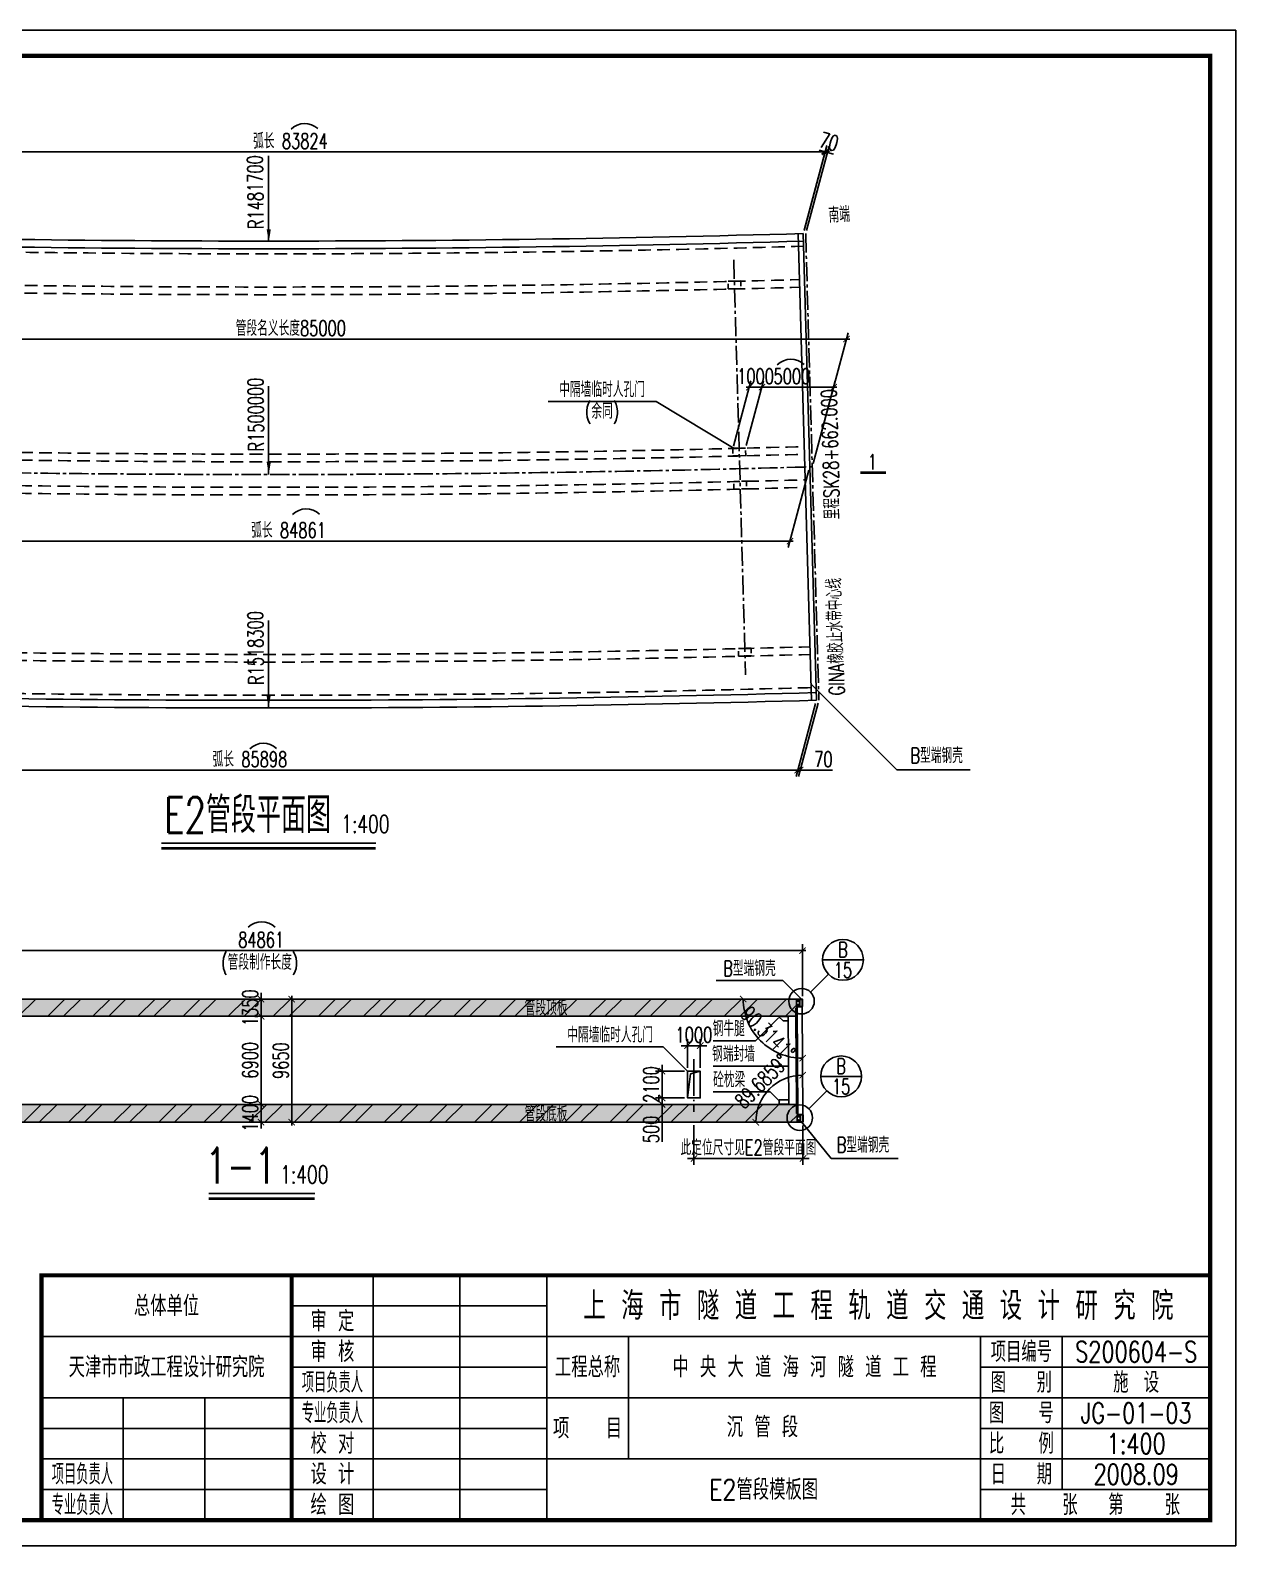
# Model space of a CAD drawing. Extents: x 469178 to 607089, y 116135 to 145965.
# Drawn here: x 535049 to 558669, y 116222 to 145922 of the extents above; entities that cross this region are included whole.
import ezdxf
from ezdxf.enums import TextEntityAlignment as Align

# ---------------------------------------------------------------- set-up
doc = ezdxf.new("R2010")
doc.units = 0
doc.header["$LTSCALE"] = 100
doc.header["$MEASUREMENT"] = 0
for name, pattern in [('ACAD_ISO04W100', [30, 24, -3, 0, -3]), ('CENTER2', [1.125, 0.75, -0.125, 0.125, -0.125]), ('DASHED', [0.75, 0.5, -0.25]), ('DASHED2', [0.375, 0.25, -0.125])]:
    doc.linetypes.add(name, pattern=pattern)
doc.layers.get('0').update_dxf_attribs({"linetype": 'CONTINUOUS'})
doc.layers.get('Defpoints').update_dxf_attribs({"linetype": 'CONTINUOUS'})
for name, color, linetype in [('01 标  注', 1, 'CONTINUOUS'), ('02 结  构', 5, 'CONTINUOUS'), ('03 钢结构', 3, 'CONTINUOUS'), ('04 钢  筋', 6, 'CONTINUOUS'), ('05 假想线', 9, 'CONTINUOUS'), ('4', 4, 'CONTINUOUS'), ('图框', 7, 'CONTINUOUS'), ('填充', 8, 'CONTINUOUS'), ('辅助线', 1, 'CONTINUOUS')]:
    doc.layers.add(name, color=color, linetype=linetype)
doc.styles.get("Standard").update_dxf_attribs({"font": 'txt1.shx', "width": 0.7, "bigfont": 'hztxt.shx'})
doc.dimstyles.new('1：400', dxfattribs={"dimscale": 100, "dimtxt": 3, "dimasz": 1.25, "dimexe": 1.25, "dimexo": 0.625, "dimtad": 1, "dimdec": 0, "dimlfac": 4, "dimdsep": 46, "dimtxsty": 'Standard', "dimblk": 'ARCHTICK', "dimcen": 2.5, "dimdle": 0.625, "dimclrt": 1, "dimadec": 0, "dimazin": 1, "dimtfac": 1, "dimtdec": 0, "dimtix": 1, "dimtmove": 0, "dimatfit": 3, "dimfxl": 0, "dimarcsym": 0})
pattern_1 = [(50, (2530.96, -340997.85), (448.28761, -39.22008), [46.875, -515.625]), (355, (2530.96, -340997.85), (-86.71958, 470.12008), [37.5, -412.5]), (100.4514, (2568.3, -341001.1), (361.56836, 430.89971), [39.83762, -438.21382]), (46.1842, (2530.96, -340872.85), (667.02566, -103.4494), [70.3125, -773.4375]), (96.6356, (2586.55, -340881.5), (584.1642, 608.82367), [59.7564, -657.3206]), (351.1842, (2530.96, -340872.85), (584.1637, 608.8241), [56.25, -618.75]), (21, (2593.46, -340904.1), (373.0669, -251.6368), [46.875, -515.625]), (326, (2593.46, -340904.1), (152.07208, 453.21878), [37.5, -412.5]), (71.4514, (2624.55, -340925.07), (525.13914, 201.58156), [39.83762, -438.21382]), (37.5, (2530.96, -340997.85), (7.59991, 208.05866), [0, -407.5, 0, -418.75, 0, -414.0625]), (7.5, (2530.96, -340997.85), (164.41846, 246.50732), [0, -238.75, 0, -398.125, 0, -157.8125]), (327.5, (2391.59, -340997.85), (333.639023, -14.096795), [0, -156.25, 0, -487.5, 0, -646.875]), (317.5, (2329.1, -340997.85), (364.49136, 62.56561), [0, -203.125, 0, -323.75, 0, -459.375])]

# ---------------------------------------------------------------- blocks, each defined once
blk = doc.blocks.new('B型端钢壳')
at = {"layer": '03 钢结构', "color": 1}
for points in [[(0, -140), (2000, -140), (2000, 0), (0, 0)], [(0, -2860), (2000, -2860), (2000, -3000), (0, -3000)]]:
    blk.add_lwpolyline(points, close=True, dxfattribs=at)
at = {"layer": '03 钢结构', "color": 4}
blk.add_lwpolyline([(-110, -2900), (0, -2900), (0, -70), (-110, -70)], close=True, dxfattribs=at)
at = {"layer": '03 钢结构'}
blk.add_lwpolyline([(945, -2860), (1055, -2860), (1055, -140), (945, -140)], close=True, dxfattribs=at)
at = {"layer": '03 钢结构', "color": 2}
blk.add_lwpolyline([(1055, -2710), (1055, -290), (1205, -140), (2300, -140), (2300, -2860), (1205, -2860)], close=True, dxfattribs=at)
for centre in [(1677.5, -820), (1677.5, -2180)]:
    blk.add_circle(centre, 150, dxfattribs=at)
blk = doc.blocks.new('_ArchTick')
at = {"color": 0, "linetype": 'ByBlock', "const_width": 0.15}
blk.add_lwpolyline([(-0.5, -0.5), (0.5, 0.5)], dxfattribs=at)
blk = doc.blocks.new('*D171')
at = {"layer": '01 标  注', "color": 0, "lineweight": -2}
for p, q in [((528966, 126990), (528966, 128010)), ((550181, 126994), (550181, 128010)), ((528903, 127885), (550244, 127885))]:
    blk.add_line(p, q, dxfattribs=at)
at = {"layer": 'Defpoints', "color": 0}
for p in [(550181, 127885), (528966, 126928), (550181, 126932)]:
    blk.add_point(p, dxfattribs=at)
at = {"layer": '01 标  注', "color": 0, "lineweight": -2, "xscale": 125, "yscale": 125, "zscale": 125, "rotation": 180}
blk.add_blockref('_ArchTick', (528966, 127885), dxfattribs=at)
at = {"layer": '01 标  注', "color": 0, "lineweight": -2, "xscale": 125, "yscale": 125, "zscale": 125}
blk.add_blockref('_ArchTick', (550181, 127885), dxfattribs=at)
at = {"layer": '01 标  注', "color": 1, "insert": (539573, 128097), "char_height": 300, "attachment_point": 5}
blk.add_mtext('84861', dxfattribs=at)
blk = doc.blocks.new('*D170')
at = {"layer": '01 标  注', "color": 0, "lineweight": -2, "ltscale": 4}
blk.add_arc((550176, 126935), 1157, 180, 270.3141, dxfattribs=at)
at = {"layer": 'Defpoints', "color": 0, "ltscale": 4}
for p in [(529066, 126935), (550076, 126935), (550176, 126785), (549174, 126354), (550188, 124672)]:
    blk.add_point(p, dxfattribs=at)
at = {"layer": '01 标  注', "color": 0, "lineweight": -2, "ltscale": 4, "xscale": 125, "yscale": 125, "zscale": 125}
for p, rotation in [((549018, 126935), 90.00000000000045), ((550182, 125777), 0.3141125383172839)]:
    blk.add_blockref('_ArchTick', p, dxfattribs=dict(at, rotation=rotation))
at = {"layer": '01 标  注', "color": 1, "ltscale": 4, "insert": (549509, 126265), "char_height": 300, "attachment_point": 5, "rotation": 315.1571}
blk.add_mtext('90.3141%%D', dxfattribs=at)
blk = doc.blocks.new('*D169')
at = {"layer": '01 标  注', "color": 0, "lineweight": -2, "ltscale": 4}
blk.add_arc((528966, 126935), 1174, 270.3141, 0, dxfattribs=at)
at = {"layer": 'Defpoints', "color": 0, "ltscale": 4}
for p in [(529066, 126935), (550076, 126935), (528966, 126785), (529557, 125920), (528978, 124672)]:
    blk.add_point(p, dxfattribs=at)
at = {"layer": '01 标  注', "color": 0, "lineweight": -2, "ltscale": 4, "xscale": 125, "yscale": 125, "zscale": 125}
for p, rotation in [((530140, 126935), 90.00000000000024), ((528972, 125760), 180.3141125383322)]:
    blk.add_blockref('_ArchTick', p, dxfattribs=dict(at, rotation=rotation))
at = {"layer": '01 标  注', "color": 1, "ltscale": 4, "insert": (529648, 126256), "char_height": 300, "attachment_point": 5, "rotation": 45.1571}
blk.add_mtext('89.6859%%D', dxfattribs=at)
blk = doc.blocks.new('*D78')
at = {"layer": '01 标  注', "color": 0, "lineweight": -2, "ltscale": 4}
for p, q in [((539508, 126935), (539446, 126935)), ((539571, 126935), (539571, 127060)), ((539571, 126935), (539571, 126597)), ((539508, 126597), (539446, 126597)), ((539571, 126597), (539571, 126472))]:
    blk.add_line(p, q, dxfattribs=at)
at = {"layer": 'Defpoints', "color": 0, "ltscale": 4}
for p in [(539571, 126935), (539571, 126597), (539571, 126597)]:
    blk.add_point(p, dxfattribs=at)
at = {"layer": '01 标  注', "color": 0, "lineweight": -2, "ltscale": 4, "xscale": 125, "yscale": 125, "zscale": 125}
for p, rotation in [((539571, 126935), 270), ((539571, 126597), 90)]:
    blk.add_blockref('_ArchTick', p, dxfattribs=dict(at, rotation=rotation))
at = {"layer": '01 标  注', "color": 1, "ltscale": 4, "insert": (539358, 126766), "char_height": 300, "attachment_point": 5, "rotation": 90}
blk.add_mtext('1350', dxfattribs=at)
blk = doc.blocks.new('*D79')
at = {"layer": '01 标  注', "color": 0, "lineweight": -2, "ltscale": 4}
for p, q in [((539508, 126597), (539446, 126597)), ((539571, 126660), (539571, 124810)), ((539521, 124872), (539446, 124872))]:
    blk.add_line(p, q, dxfattribs=at)
at = {"layer": 'Defpoints', "color": 0, "ltscale": 4}
for p in [(539571, 126597), (539571, 124872), (539584, 124872)]:
    blk.add_point(p, dxfattribs=at)
at = {"layer": '01 标  注', "color": 0, "lineweight": -2, "ltscale": 4, "xscale": 125, "yscale": 125, "zscale": 125}
for p, rotation in [((539571, 126597), 90), ((539571, 124872), 270)]:
    blk.add_blockref('_ArchTick', p, dxfattribs=dict(at, rotation=rotation))
at = {"layer": '01 标  注', "color": 1, "ltscale": 4, "insert": (539358, 125735), "char_height": 300, "attachment_point": 5, "rotation": 90}
blk.add_mtext('6900', dxfattribs=at)
blk = doc.blocks.new('*D80')
at = {"layer": '01 标  注', "color": 0, "lineweight": -2, "ltscale": 4}
for p, q in [((539508, 124872), (539446, 124872)), ((539571, 124872), (539571, 124997)), ((539571, 124872), (539571, 124522)), ((539508, 124522), (539446, 124522)), ((539571, 124522), (539571, 124397))]:
    blk.add_line(p, q, dxfattribs=at)
at = {"layer": 'Defpoints', "color": 0, "ltscale": 4}
for p in [(539571, 124872), (539571, 124522), (539571, 124522)]:
    blk.add_point(p, dxfattribs=at)
at = {"layer": '01 标  注', "color": 0, "lineweight": -2, "ltscale": 4, "xscale": 125, "yscale": 125, "zscale": 125}
for p, rotation in [((539571, 124872), 270), ((539571, 124522), 90)]:
    blk.add_blockref('_ArchTick', p, dxfattribs=dict(at, rotation=rotation))
at = {"layer": '01 标  注', "color": 1, "ltscale": 4, "insert": (539358, 124697), "char_height": 300, "attachment_point": 5, "rotation": 90}
blk.add_mtext('1400', dxfattribs=at)
blk = doc.blocks.new('*D81')
at = {"layer": '01 标  注', "color": 0, "lineweight": -2, "ltscale": 4}
for p, q in [((539633, 126935), (540296, 126935)), ((540171, 126997), (540171, 124460)), ((539646, 124522), (540296, 124522))]:
    blk.add_line(p, q, dxfattribs=at)
at = {"layer": 'Defpoints', "color": 0, "ltscale": 4}
for p in [(539571, 126935), (539584, 124522), (540171, 124522)]:
    blk.add_point(p, dxfattribs=at)
at = {"layer": '01 标  注', "color": 0, "lineweight": -2, "ltscale": 4, "xscale": 125, "yscale": 125, "zscale": 125}
for p, rotation in [((540171, 126935), 90), ((540171, 124522), 270)]:
    blk.add_blockref('_ArchTick', p, dxfattribs=dict(at, rotation=rotation))
at = {"layer": '01 标  注', "color": 1, "ltscale": 4, "insert": (539958, 125728), "char_height": 300, "attachment_point": 5, "rotation": 90}
blk.add_mtext('9650', dxfattribs=at)
blk = doc.blocks.new('*D168')
at = {"layer": '01 标  注', "color": 0, "lineweight": -2, "ltscale": 4}
blk.add_arc((550189, 124522), 923, 90.3141, 180, dxfattribs=at)
at = {"layer": 'Defpoints', "color": 0, "ltscale": 4}
for p in [(550176, 126785), (549725, 125319), (529079, 124522), (550089, 124522), (550188, 124672)]:
    blk.add_point(p, dxfattribs=at)
at = {"layer": '01 标  注', "color": 0, "lineweight": -2, "ltscale": 4, "xscale": 125, "yscale": 125, "zscale": 125}
for p, rotation in [((550184, 125445), 0.3141125383173589), ((549266, 124522), 270.0000000000002)]:
    blk.add_blockref('_ArchTick', p, dxfattribs=dict(at, rotation=rotation))
at = {"layer": '01 标  注', "color": 1, "ltscale": 4, "insert": (549384, 125323), "char_height": 300, "attachment_point": 5, "rotation": 45.1571}
blk.add_mtext('89.6859%%D', dxfattribs=at)
blk = doc.blocks.new('*D167')
at = {"layer": '01 标  注', "color": 0, "lineweight": -2, "ltscale": 4}
blk.add_arc((528979, 124522), 906, 360, 90.3141, dxfattribs=at)
at = {"layer": 'Defpoints', "color": 0, "ltscale": 4}
for p in [(528966, 126785), (529763, 124977), (528978, 124672), (529079, 124522), (550089, 124522)]:
    blk.add_point(p, dxfattribs=at)
at = {"layer": '01 标  注', "color": 0, "lineweight": -2, "ltscale": 4, "xscale": 125, "yscale": 125, "zscale": 125}
for p, rotation in [((528974, 125428), 180.3141125383311), ((529885, 124522), 269.9999999999999)]:
    blk.add_blockref('_ArchTick', p, dxfattribs=dict(at, rotation=rotation))
at = {"layer": '01 标  注', "color": 1, "ltscale": 4, "insert": (529767, 125315), "char_height": 300, "attachment_point": 5, "rotation": 315.1571}
blk.add_mtext('90.3141%%D', dxfattribs=at)
blk = doc.blocks.new('*D151')
at = {"layer": '01 标  注', "color": 0, "lineweight": -2}
for p, q in [((548053, 124461), (548053, 123686)), ((550189, 124460), (550189, 123686)), ((548053, 123811), (547928, 123811)), ((550189, 123811), (548053, 123811)), ((550189, 123811), (550314, 123811))]:
    blk.add_line(p, q, dxfattribs=at)
at = {"layer": 'Defpoints', "color": 0}
for p in [(548053, 124524), (550189, 124522), (548053, 123811)]:
    blk.add_point(p, dxfattribs=at)
at = {"layer": '01 标  注', "color": 0, "lineweight": -2, "xscale": 125, "yscale": 125, "zscale": 125}
blk.add_blockref('_ArchTick', (548053, 123811), dxfattribs=at)
at = {"layer": '01 标  注', "color": 0, "lineweight": -2, "xscale": 125, "yscale": 125, "zscale": 125, "rotation": 180}
blk.add_blockref('_ArchTick', (550189, 123811), dxfattribs=at)
at = {"layer": '01 标  注', "color": 1, "insert": (549121, 124024), "char_height": 300, "attachment_point": 5}
blk.add_mtext('此定位尺寸见E2管段平面图', dxfattribs=at)
blk = doc.blocks.new('*D105')
at = {"layer": '01 标  注', "color": 0, "lineweight": -2, "ltscale": 4}
for p, q in [((547428, 124997), (547428, 125122)), ((547866, 124997), (547303, 124997)), ((547866, 124872), (547303, 124872)), ((547428, 124997), (547428, 124872)), ((547428, 124872), (547428, 124139))]:
    blk.add_line(p, q, dxfattribs=at)
at = {"layer": 'Defpoints', "color": 0, "ltscale": 4}
for p in [(547428, 124872), (547928, 124997), (547928, 124872)]:
    blk.add_point(p, dxfattribs=at)
at = {"layer": '01 标  注', "color": 0, "lineweight": -2, "ltscale": 4, "xscale": 125, "yscale": 125, "zscale": 125}
for p, rotation in [((547428, 124997), 270), ((547428, 124872), 90)]:
    blk.add_blockref('_ArchTick', p, dxfattribs=dict(at, rotation=rotation))
at = {"layer": '01 标  注', "color": 1, "ltscale": 4, "insert": (547216, 124381), "char_height": 300, "attachment_point": 5, "rotation": 90}
blk.add_mtext('500', dxfattribs=at)
blk = doc.blocks.new('*D106')
at = {"layer": '01 标  注', "color": 0, "lineweight": -2, "ltscale": 4}
for p, q in [((547428, 125522), (547428, 125647)), ((547866, 125522), (547303, 125522)), ((547428, 124997), (547428, 125522)), ((547866, 124997), (547303, 124997)), ((547428, 124997), (547428, 124872))]:
    blk.add_line(p, q, dxfattribs=at)
at = {"layer": 'Defpoints', "color": 0, "ltscale": 4}
for p in [(547428, 125522), (547928, 125522), (547928, 124997)]:
    blk.add_point(p, dxfattribs=at)
at = {"layer": '01 标  注', "color": 0, "lineweight": -2, "ltscale": 4, "xscale": 125, "yscale": 125, "zscale": 125}
for p, rotation in [((547428, 125522), 270), ((547428, 124997), 90)]:
    blk.add_blockref('_ArchTick', p, dxfattribs=dict(at, rotation=rotation))
at = {"layer": '01 标  注', "color": 1, "ltscale": 4, "insert": (547216, 125260), "char_height": 300, "attachment_point": 5, "rotation": 90}
blk.add_mtext('2100', dxfattribs=at)
blk = doc.blocks.new('*D107')
at = {"layer": '01 标  注', "color": 0, "lineweight": -2, "ltscale": 4}
for p, q in [((547928, 126022), (547803, 126022)), ((547928, 125585), (547928, 126147)), ((547928, 126022), (548178, 126022)), ((548178, 125585), (548178, 126147)), ((548178, 126022), (548303, 126022))]:
    blk.add_line(p, q, dxfattribs=at)
at = {"layer": 'Defpoints', "color": 0, "ltscale": 4}
for p in [(548178, 126022), (547928, 125522), (548178, 125522)]:
    blk.add_point(p, dxfattribs=at)
at = {"layer": '01 标  注', "color": 0, "lineweight": -2, "ltscale": 4, "xscale": 125, "yscale": 125, "zscale": 125}
blk.add_blockref('_ArchTick', (547928, 126022), dxfattribs=at)
at = {"layer": '01 标  注', "color": 0, "lineweight": -2, "ltscale": 4, "xscale": 125, "yscale": 125, "zscale": 125, "rotation": 180}
blk.add_blockref('_ArchTick', (548178, 126022), dxfattribs=at)
at = {"layer": '01 标  注', "color": 1, "ltscale": 4, "insert": (548053, 126234), "char_height": 300, "attachment_point": 5}
blk.add_mtext('1000', dxfattribs=at)
blk = doc.blocks.new('*D150')
at = {"layer": '01 标  注', "color": 0, "lineweight": -2}
for p, q in [((529082, 137430), (529769, 139995)), ((550389, 137430), (551076, 139995)), ((551105, 139870), (529673, 139870))]:
    blk.add_line(p, q, dxfattribs=at)
at = {"layer": 'Defpoints', "color": 0}
for p in [(529736, 139870), (529065, 137367), (550372, 137367)]:
    blk.add_point(p, dxfattribs=at)
at = {"layer": '01 标  注', "color": 0, "lineweight": -2, "xscale": 125, "yscale": 125, "zscale": 125, "rotation": 180}
blk.add_blockref('_ArchTick', (529736, 139870), dxfattribs=at)
at = {"layer": '01 标  注', "color": 0, "lineweight": -2, "xscale": 125, "yscale": 125, "zscale": 125}
blk.add_blockref('_ArchTick', (551043, 139870), dxfattribs=at)
at = {"layer": '01 标  注', "color": 1, "insert": (540154, 140083), "char_height": 300, "attachment_point": 5}
blk.add_mtext('管段名义长度85000', dxfattribs=at)
blk = doc.blocks.new('*D109')
at = {"layer": '01 标  注', "color": 0, "lineweight": -2, "ltscale": 4}
for p, q in [((550211, 141999), (550657, 143661)), ((550259, 142001), (550701, 143649)), ((550624, 143540), (550504, 143573)), ((550668, 143528), (550624, 143540)), ((550668, 143528), (550789, 143496))]:
    blk.add_line(p, q, dxfattribs=at)
at = {"layer": 'Defpoints', "color": 0, "ltscale": 4}
for p in [(550624, 143540), (550195, 141939), (550243, 141940)]:
    blk.add_point(p, dxfattribs=at)
at = {"layer": '01 标  注', "color": 0, "lineweight": -2, "ltscale": 4, "xscale": 125, "yscale": 125, "zscale": 125}
for p, rotation in [((550624, 143540), 345.0000037709764), ((550668, 143528), 165.0000037709764)]:
    blk.add_blockref('_ArchTick', p, dxfattribs=dict(at, rotation=rotation))
at = {"layer": '01 标  注', "color": 1, "ltscale": 4, "insert": (550701, 143740), "char_height": 300, "attachment_point": 5, "rotation": 345}
blk.add_mtext('70', dxfattribs=at)
blk = doc.blocks.new('*D149')
at = {"layer": '01 标  注', "color": 0, "lineweight": -2}
for p, q in [((529259, 142002), (529704, 143664)), ((550686, 143539), (529608, 143539)), ((550212, 142002), (550657, 143664))]:
    blk.add_line(p, q, dxfattribs=at)
at = {"layer": 'Defpoints', "color": 0}
for p in [(529671, 143539), (529242, 141939), (550195, 141939)]:
    blk.add_point(p, dxfattribs=at)
at = {"layer": '01 标  注', "color": 0, "lineweight": -2, "xscale": 125, "yscale": 125, "zscale": 125, "rotation": 180}
blk.add_blockref('_ArchTick', (529671, 143539), dxfattribs=at)
at = {"layer": '01 标  注', "color": 0, "lineweight": -2, "xscale": 125, "yscale": 125, "zscale": 125}
blk.add_blockref('_ArchTick', (550624, 143539), dxfattribs=at)
at = {"layer": '01 标  注', "color": 1, "insert": (540147, 143752), "char_height": 300, "attachment_point": 5}
blk.add_mtext('弧长 83824', dxfattribs=at)
blk = doc.blocks.new('*D131')
at = {"layer": '01 标  注', "color": 0, "lineweight": -2}
for p, q in [((528966, 132730), (528582, 131298)), ((550438, 132730), (550054, 131298)), ((550150, 131423), (528553, 131423))]:
    blk.add_line(p, q, dxfattribs=at)
at = {"layer": 'Defpoints', "color": 0}
for p in [(528983, 132793), (550454, 132793), (528616, 131423)]:
    blk.add_point(p, dxfattribs=at)
at = {"layer": '01 标  注', "color": 0, "lineweight": -2, "xscale": 125, "yscale": 125, "zscale": 125, "rotation": 180}
blk.add_blockref('_ArchTick', (528616, 131423), dxfattribs=at)
at = {"layer": '01 标  注', "color": 0, "lineweight": -2, "xscale": 125, "yscale": 125, "zscale": 125}
blk.add_blockref('_ArchTick', (550087, 131423), dxfattribs=at)
at = {"layer": '01 标  注', "color": 1, "insert": (539352, 131635), "char_height": 300, "attachment_point": 5}
blk.add_mtext('弧长 85898', dxfattribs=at)
blk = doc.blocks.new('*D130')
at = {"layer": '01 标  注', "color": 0, "lineweight": -2}
for p, q in [((529100, 137288), (528698, 135786)), ((550308, 137303), (549901, 135786)), ((549997, 135911), (528669, 135911))]:
    blk.add_line(p, q, dxfattribs=at)
at = {"layer": 'Defpoints', "color": 0}
for p in [(529117, 137350), (550325, 137366), (528731, 135911)]:
    blk.add_point(p, dxfattribs=at)
at = {"layer": '01 标  注', "color": 0, "lineweight": -2, "xscale": 125, "yscale": 125, "zscale": 125, "rotation": 180}
blk.add_blockref('_ArchTick', (528731, 135911), dxfattribs=at)
at = {"layer": '01 标  注', "color": 0, "lineweight": -2, "xscale": 125, "yscale": 125, "zscale": 125}
blk.add_blockref('_ArchTick', (549935, 135911), dxfattribs=at)
at = {"layer": '01 标  注', "color": 1, "insert": (540109, 136123), "char_height": 300, "attachment_point": 5}
blk.add_mtext('弧长 84861', dxfattribs=at)
blk = doc.blocks.new('*D148')
at = {"layer": '01 标  注', "color": 0, "lineweight": -2}
for p, q in [((549078, 137782), (549419, 139053)), ((550389, 137430), (550824, 139053)), ((550853, 138928), (549323, 138928))]:
    blk.add_line(p, q, dxfattribs=at)
at = {"layer": 'Defpoints', "color": 0}
for p in [(549385, 138928), (549061, 137719), (550372, 137367)]:
    blk.add_point(p, dxfattribs=at)
at = {"layer": '01 标  注', "color": 0, "lineweight": -2, "xscale": 125, "yscale": 125, "zscale": 125, "rotation": 180}
blk.add_blockref('_ArchTick', (549385, 138928), dxfattribs=at)
at = {"layer": '01 标  注', "color": 0, "lineweight": -2, "xscale": 125, "yscale": 125, "zscale": 125}
blk.add_blockref('_ArchTick', (550791, 138928), dxfattribs=at)
at = {"layer": '01 标  注', "color": 1, "insert": (549973, 139141), "char_height": 300, "attachment_point": 5}
blk.add_mtext('5000', dxfattribs=at)
blk = doc.blocks.new('*D147')
at = {"layer": '01 标  注', "color": 0, "lineweight": -2}
for p, q in [((548828, 137774), (549171, 139053)), ((549078, 137782), (549419, 139053)), ((549448, 138928), (549075, 138928))]:
    blk.add_line(p, q, dxfattribs=at)
at = {"layer": 'Defpoints', "color": 0}
for p in [(549137, 138928), (548811, 137712), (549061, 137719)]:
    blk.add_point(p, dxfattribs=at)
at = {"layer": '01 标  注', "color": 0, "lineweight": -2, "xscale": 125, "yscale": 125, "zscale": 125, "rotation": 180}
blk.add_blockref('_ArchTick', (549137, 138928), dxfattribs=at)
at = {"layer": '01 标  注', "color": 0, "lineweight": -2, "xscale": 125, "yscale": 125, "zscale": 125}
blk.add_blockref('_ArchTick', (549385, 138928), dxfattribs=at)
at = {"layer": '01 标  注', "color": 1, "insert": (549261, 139141), "char_height": 300, "attachment_point": 5}
blk.add_mtext('1000', dxfattribs=at)
blk = doc.blocks.new('*D132')
at = {"layer": '01 标  注', "color": 0, "lineweight": -2}
for p, q in [((550438, 132730), (550054, 131298)), ((550485, 132732), (550101, 131298)), ((550087, 131423), (549962, 131423)), ((550087, 131423), (550134, 131423)), ((550134, 131423), (550767, 131423))]:
    blk.add_line(p, q, dxfattribs=at)
at = {"layer": 'Defpoints', "color": 0}
for p in [(550454, 132793), (550502, 132794), (550134, 131423)]:
    blk.add_point(p, dxfattribs=at)
at = {"layer": '01 标  注', "color": 0, "lineweight": -2, "xscale": 125, "yscale": 125, "zscale": 125}
blk.add_blockref('_ArchTick', (550087, 131423), dxfattribs=at)
at = {"layer": '01 标  注', "color": 0, "lineweight": -2, "xscale": 125, "yscale": 125, "zscale": 125, "rotation": 180}
blk.add_blockref('_ArchTick', (550134, 131423), dxfattribs=at)
at = {"layer": '01 标  注', "color": 1, "insert": (550591, 131635), "char_height": 300, "attachment_point": 5}
blk.add_mtext('70', dxfattribs=at)

msp = doc.modelspace()

# ---------------------------------------------------------------- hatches: boundary and pattern name
at = {"layer": '填充', "ltscale": 4}
h = msp.add_hatch(dxfattribs=at)
h.set_pattern_fill('AR-CONC', color=256, scale=62.5, style=0)
h.set_pattern_definition(pattern_1)
h.paths.add_polyline_path([(550076.37, 126784.66), (550076.34, 126791.66), (550061.34, 126791.58), (550060.59, 126927.58), (550075.59, 126927.66), (550075.55, 126934.66), (529065.57, 126934.66), (529065.61, 126928.28), (529080.61, 126928.36), (529081.35, 126792.37), (529066.35, 126792.28), (529066.39, 126785.28), (529091.39, 126760.28), (529091.39, 126597.16), (539570.56, 126597.16), (550051.37, 126597.16), (550051.37, 126759.66)])
h.paths.add_polyline_path([(534059.95, 126953.54), (534853.26, 126953.54), (534853.26, 126578.54), (534059.95, 126578.54)], flags=9)
h.paths.add_polyline_path([(544759.74, 126953.54), (545553.05, 126953.54), (545553.05, 126578.54), (544759.74, 126578.54)], flags=9)
h.paths.add_polyline_path([(539070.56, 126403.75), (539070.56, 127128.07), (539595.56, 127128.07), (539595.56, 126403.75)], flags=9)
h = msp.add_hatch(dxfattribs=at)
h.set_pattern_fill('STEEL', color=256, scale=5000, style=0)
h.set_pattern_definition([(45, (0, -293316.8), (-441.94174, 441.94174), []), (45, (0, -293004.3), (-441.94174, 441.94174), [])])
h.paths.add_polyline_path([(550051.37, 126759.66), (550076.37, 126784.66), (550076.34, 126791.66), (550061.34, 126791.58), (550060.59, 126927.58), (550075.59, 126927.66), (550075.55, 126934.66), (529065.57, 126934.66), (529065.61, 126928.28), (529080.61, 126928.36), (529081.35, 126792.37), (529066.35, 126792.28), (529066.39, 126785.28), (529091.39, 126760.28), (529091.39, 126597.16), (539570.56, 126597.16), (550051.37, 126597.16)])
h.paths.add_polyline_path([(534059.95, 126953.54), (534853.26, 126953.54), (534853.26, 126578.54), (534059.95, 126578.54)], flags=9)
h.paths.add_polyline_path([(544759.74, 126953.54), (545553.05, 126953.54), (545553.05, 126578.54), (544759.74, 126578.54)], flags=9)
h.paths.add_polyline_path([(539070.56, 126403.75), (539070.56, 127128.07), (539595.56, 127128.07), (539595.56, 126403.75)], flags=9)
edge = h.paths.add_edge_path()
edge.add_line((529251.11, 126934.66), (529065.57, 126934.66))
edge.add_line((529065.57, 126934.66), (529065.61, 126928.28))
edge.add_line((529065.61, 126928.28), (529080.61, 126928.36))
edge.add_line((529080.61, 126928.36), (529081.35, 126792.37))
edge.add_line((529081.35, 126792.37), (529066.35, 126792.28))
edge.add_line((529066.35, 126792.28), (529066.39, 126785.28))
edge.add_line((529066.39, 126785.28), (529091.39, 126760.28))
edge.add_line((529091.39, 126760.28), (529091.39, 126601.45))
edge.add_arc((529019.38, 126840.85), 250, 286.740404, 382.039354)
h = msp.add_hatch(dxfattribs=at)
h.set_pattern_fill('AR-CONC', color=256, scale=62.5, style=0)
h.set_pattern_definition(pattern_1)
h.paths.add_polyline_path([(550062.96, 124872.16), (539583.79, 124872.16), (529102.98, 124872.16), (529102.98, 124697.16), (529077.98, 124672.16), (529078.01, 124665.16), (529093.01, 124665.24), (529093.8, 124522.16), (550073.78, 124522.16), (550073, 124664.54), (550088, 124664.62), (550087.96, 124671.62), (550062.96, 124696.62)])
h.paths.add_polyline_path([(548841.26, 124958.96), (549744.6, 125867.27), (550116.85, 125497.06), (549213.5, 124588.74)], flags=9)
h.paths.add_polyline_path([(534059.95, 124872.29), (534853.26, 124872.29), (534853.26, 124497.29), (534059.95, 124497.29)], flags=9)
h.paths.add_polyline_path([(544759.74, 124872.29), (545553.05, 124872.29), (545553.05, 124497.29), (544759.74, 124497.29)], flags=9)
h.paths.add_polyline_path([(539070.56, 124335), (539070.56, 125059.32), (539595.56, 125059.32), (539595.56, 124335)], flags=9)
h = msp.add_hatch(dxfattribs=at)
h.set_pattern_fill('STEEL', color=256, scale=5000, style=0)
h.set_pattern_definition([(45, (2530.96, -340997.85), (-441.94174, 441.94174), []), (45, (2530.96, -340685.35), (-441.94174, 441.94174), [])])
h.paths.add_polyline_path([(550062.96, 124872.16), (539583.79, 124872.16), (529102.98, 124872.16), (529102.98, 124697.16), (529077.98, 124672.16), (529078.01, 124665.16), (529093.01, 124665.24), (529093.8, 124522.16), (550073.78, 124522.16), (550073, 124664.54), (550088, 124664.62), (550087.96, 124671.62), (550062.96, 124696.62)])
h.paths.add_polyline_path([(548841.26, 124958.96), (549744.6, 125867.27), (550116.85, 125497.06), (549213.5, 124588.74)], flags=9)
h.paths.add_polyline_path([(534059.95, 124872.29), (534853.26, 124872.29), (534853.26, 124497.29), (534059.95, 124497.29)], flags=9)
h.paths.add_polyline_path([(544759.74, 124872.29), (545553.05, 124872.29), (545553.05, 124497.29), (544759.74, 124497.29)], flags=9)
h.paths.add_polyline_path([(539070.56, 124335), (539070.56, 125059.32), (539595.56, 125059.32), (539595.56, 124335)], flags=9)

# ---------------------------------------------------------------- linework, layer by layer
msp.add_lwpolyline([(516669.08, 116222.16), (558669.08, 116222.16), (558669.08, 145922.16), (516669.08, 145922.16)], close=True)
at = {"const_width": 80}
msp.add_lwpolyline([(519169.08, 116722.16), (558169.08, 116722.16), (558169.08, 145422.16), (519169.08, 145422.16)], close=True, dxfattribs=at)
at = {"layer": '01 标  注'}
for p, q in [((539716.15, 143465.25), (539719.42, 141774.53)), ((539718.76, 138949.93), (539718.76, 137215.96)), ((539716.01, 134351.8), (539716.01, 132640.91)), ((537618.78, 129990.85), (541818.74, 129990.85)), ((547984.49, 125471.37), (547928.04, 124997.17)), ((548178.04, 125522.17), (547984.49, 125471.37)), ((538544.51, 123122.16), (540623.07, 123122.16))]:
    msp.add_line(p, q, dxfattribs=at)
at = {"layer": '01 标  注', "ltscale": 4}
for p, q in [((550087.96, 124671.62), (550076.37, 126784.66)), ((550176.37, 126785.21), (550187.96, 124672.17))]:
    msp.add_line(p, q, dxfattribs=at)
at = {"layer": '01 标  注'}
for points in [[(548843.8, 137727.01), (547311.85, 138646.18), (545195.69, 138646.18)], [(550359.03, 133098.01), (552030.62, 131426.42), (553464.92, 131426.42)], [(550689.97, 127420.84), (550339.05, 127069.92)], [(550572.82, 127703.68), (551372.82, 127703.68)], [(550155.58, 126937.86), (549796.05, 127297.39), (548485.91, 127297.39)], [(549709.36, 126569.51), (549257.17, 126117.32), (548429.89, 126117.32)], [(547928.04, 125522.17), (547453.04, 125997.17), (545352.99, 125997.17)], [(549900.42, 125622.16), (548429.89, 125622.16)], [(550537.73, 125420.14), (551337.73, 125420.14)], [(549738.52, 124924.7), (549544.77, 125118.45), (548429.89, 125118.45)], [(550654.89, 125137.3), (550303.97, 124786.38)], [(550158.4, 124528.94), (550744.42, 123811.37), (552054.56, 123811.37)]]:
    msp.add_lwpolyline(points, dxfattribs=at)
at = {"layer": '01 标  注', "const_width": 50}
for points in [[(551816.19, 137252.3), (551316.19, 137252.3)], [(537618.78, 129890.85), (541818.74, 129890.85)], [(538544.51, 123022.16), (540623.07, 123022.16)]]:
    msp.add_lwpolyline(points, dxfattribs=at)
at = {"layer": '01 标  注'}
for centre, radius in [((550972.82, 127703.68), 400), ((550162.28, 126893.14), 250), ((550937.73, 125420.14), 400), ((550127.19, 124609.6), 250)]:
    msp.add_circle(centre, radius, dxfattribs=at)
at = {"layer": '01 标  注', "linetype": 'Continuous', "ltscale": 4}
msp.add_arc((539581.62, 128066.58), 380.62, 46.397181, 133.602819, dxfattribs=at)
at = {"layer": '01 标  注'}
for points in [[(539763.35, 142024.56), (539680.02, 142024.4), (539722.16, 141774.48)], [(539763.17, 137465.9), (539679.84, 137465.9), (539721.51, 137215.9)], [(539760.42, 132890.85), (539677.09, 132890.85), (539718.76, 132640.85)]]:
    msp.add_solid(points, dxfattribs=at)
at = {"layer": '02 结  构', "ltscale": 0.6}
for p, q in [((550095.27, 141936.2), (550354.49, 132789.87)), ((550195.23, 141939.03), (550454.45, 132792.7))]:
    msp.add_line(p, q, dxfattribs=at)
at = {"layer": '02 结  构', "ltscale": 4}
for points in [[(529065.57, 126934.66), (529065.61, 126928.28), (529080.61, 126928.36), (529081.35, 126792.37), (529066.35, 126792.28), (529066.39, 126785.28), (529091.39, 126760.28), (529091.39, 126597.16), (539570.56, 126597.16), (550051.37, 126597.16), (550051.37, 126759.66), (550076.37, 126784.66), (550076.34, 126791.66), (550061.34, 126791.58), (550060.59, 126927.58), (550075.59, 126927.66), (550075.55, 126934.66), (529065.57, 126934.66)], [(550088.84, 124522.16), (550088.74, 124528.62), (550073.74, 124528.54), (550073, 124664.54), (550088, 124664.62), (550087.96, 124671.62), (550062.96, 124696.62), (550062.96, 124872.16), (539583.79, 124872.16), (529102.98, 124872.16), (529102.98, 124697.16), (529077.98, 124672.16), (529078.01, 124665.16), (529093.01, 124665.24), (529093.76, 124529.24), (529078.76, 124529.16), (529078.8, 124522.16), (550088.78, 124522.16)]]:
    msp.add_lwpolyline(points, dxfattribs=at)
at = {"layer": '02 结  构'}
for points in [[(547928.04, 125522.17), (548178.04, 125522.17), (548178.04, 124997.17), (547928.04, 124997.17)], [(549912.95, 124872.74), (549721.7, 124872.74), (549721.7, 124960.24), (549912.95, 124960.24)]]:
    msp.add_lwpolyline(points, close=True, dxfattribs=at)
at = {"layer": '02 结  构', "ltscale": 0.6}
for radius, start, end in [(370575, 268.3793264, 271.6206754), (370425, 268.3793264, 271.6206754), (379575, 268.3792612, 271.6207388), (379425, 268.3792612, 271.6207388)]:
    msp.add_arc((539718.76, 512215.85), radius, start, end, dxfattribs=at)
at = {"layer": '02 结  构', "linetype": 'DASHED', "ltscale": 5}
for radius, start, end in [(370675, 268.3947817, 271.6206754), (371475, 268.3947426, 271.6052574), (371325, 268.3947499, 271.6052501), (374750, 268.3945842, 271.6054158), (374600, 268.3945914, 271.6054086), (375400, 268.3945531, 271.6054469), (375250, 268.3945603, 271.6054397), (378675, 268.394398, 271.605602), (378525, 268.3944051, 271.6055949), (379325, 268.3943676, 271.6207371)]:
    msp.add_arc((539718.76, 512215.85), radius, start, end, dxfattribs=at)
at = {"layer": '03 钢结构'}
for points in [[(549901.98, 126505.79), (549802.62, 126505.78), (549711.37, 126597.03), (549901.37, 126597.03), (549901.98, 126505.79)], [(549912.96, 124872.16), (550062.96, 124872.16), (550051.37, 126597.16), (549901.37, 126597.03), (549912.96, 124871.15)]]:
    msp.add_lwpolyline(points, dxfattribs=at)
at = {"layer": '04 钢  筋', "color": 1, "linetype": 'Continuous', "ltscale": 4}
for centre in [(540425.91, 143714.12), (549954.26, 139094.95), (540456.82, 136161.5), (539618.01, 131569.23)]:
    msp.add_arc(centre, 380.63, 47.434239, 134.639877, dxfattribs=at)
at = {"layer": '05 假想线', "ltscale": 4}
for p, q in [((550075.55, 126934.66), (550175.55, 126934.66)), ((550175.55, 126934.66), (550176.37, 126785.21)), ((550088.78, 124522.16), (550188.78, 124522.17)), ((550188.78, 124522.17), (550187.96, 124672.17))]:
    msp.add_line(p, q, dxfattribs=at)
at = {"layer": '4', "color": 0, "linetype": 'DASHED2', "ltscale": 4}
for points in [[(548725.39, 140853.87), (548721.14, 141003.82), (548971.08, 141009.46), (548975.33, 140859.52), (548725.43, 140852.43)], [(549068.11, 137585.78), (549063.86, 137735.72), (548813.92, 137730.07), (548818.17, 137580.13), (549068.11, 137585.78)], [(548929.36, 133656.63), (548925.11, 133806.58), (549175.05, 133812.24), (549179.3, 133662.3), (548929.4, 133655.22)]]:
    msp.add_lwpolyline(points, dxfattribs=at)
msp.add_lwpolyline([(548836.58, 136930.38), (548832.33, 137080.32), (549082.27, 137085.98), (549086.52, 136936.03)], close=True, dxfattribs=at)
at = {"layer": '图框', "color": 7}
for p, q in [((541769.08, 121522.16), (541769.08, 116722.16)), ((543469.08, 121522.16), (543469.08, 116722.16)), ((545169.08, 121522.16), (545169.08, 116722.16)), ((545169.08, 120922.16), (540169.08, 120922.16)), ((535269.08, 120322.16), (558169.08, 120322.16)), ((546769.08, 120322.16), (546769.08, 117922.16)), ((553669.08, 116722.16), (553669.08, 120322.16)), ((555269.08, 117322.16), (555269.08, 120322.16)), ((545169.08, 119722.16), (540169.08, 119722.16)), ((558169.08, 119722.16), (553669.08, 119722.16)), ((540169.08, 119122.16), (535269.08, 119122.16)), ((536869.08, 119122.16), (536869.08, 116722.16)), ((538469.08, 119122.16), (538469.08, 116722.16)), ((540169.08, 119122.16), (558169.08, 119122.16)), ((535269.08, 118522.16), (540169.08, 118522.16)), ((545169.08, 118522.16), (540169.08, 118522.16)), ((558169.08, 118522.16), (553669.08, 118522.16)), ((540169.08, 117922.16), (535269.08, 117922.16)), ((540169.08, 117922.16), (558169.08, 117922.16)), ((535269.08, 117322.16), (540169.08, 117322.16)), ((545169.08, 117322.16), (540169.08, 117322.16)), ((558169.08, 117322.16), (553669.08, 117322.16))]:
    msp.add_line(p, q, dxfattribs=at)
at = {"layer": '图框', "color": 7, "const_width": 80}
for points in [[(535269.08, 121522.16), (558169.08, 121522.16), (558169.08, 116722.16), (535269.08, 116722.16)], [(540169.08, 121522.16), (558169.08, 121522.16), (558169.08, 116722.16), (540169.08, 116722.16)]]:
    msp.add_lwpolyline(points, close=True, dxfattribs=at)
at = {"layer": '辅助线', "linetype": 'CENTER2', "ltscale": 5}
for p, q in [((550242.71, 141940.38), (550501.93, 132794.05)), ((548834.26, 141424.45), (549064.77, 133291.32))]:
    msp.add_line(p, q, dxfattribs=at)
at = {"layer": '辅助线', "linetype": 'ACAD_ISO04W100', "ltscale": 0.3}
msp.add_lwpolyline([(548053.04, 125759.67), (548053.04, 124727.26)], dxfattribs=at)
at = {"layer": '辅助线', "linetype": 'CENTER2', "ltscale": 5}
msp.add_arc((539718.76, 512215.85), 375000, 268.3720359, 271.6279641, dxfattribs=at)

# ---------------------------------------------------------------- block references
at = {"layer": '04 钢  筋', "xscale": -0.05000000000099949, "yscale": 0.04999999998835847, "zscale": 0.05, "rotation": 0.3141125685434253}
for p in [(550175.55, 126935.21), (550187.96, 124672.17)]:
    msp.add_blockref('B型端钢壳', p, dxfattribs=at)

# ---------------------------------------------------------------- texts
at = {"layer": '01 标  注', "width": 0.7}
for p in [(541447.37, 130365.85), (540251.71, 123497.16)]:
    msp.add_text('  1:400', height=350, dxfattribs=at).set_placement(p, align=Align.MIDDLE_CENTER)
at = {"layer": '01 标  注', "char_height": 300, "attachment_point": 5}
for s, insert, rotation in [('R1481700 ', (539459.75, 142749.14), 90.811135), ('南端', (550900.2, 142310.24), 3.296911), ('R1500000', (539468.96, 138389.92), 90.700429), ('中隔墙临时人孔门', (546253.77, 138883.68), 360), ('GINA橡胶止水带中心线        里程SK28+662.000', (550775.71, 135888.43), 91.535481), ('(余同)', (546253.77, 138408.68), 360), ('R1518300', (539466.21, 133814.87), 90.700429)]:
    msp.add_mtext(s, dxfattribs=dict(at, insert=insert, rotation=rotation))
at = {"layer": '01 标  注', "attachment_point": 5}
for s, insert, char_height in [('1', (551547.84, 137461.53), 300), ('B型端钢壳', (552809.85, 131708.75), 300), ('E2管段平面图', (539307.39, 130540.85), 700), ('B', (550972.82, 127903.68), 300), ('(管段制作长度)', (539545.79, 127608.09), 300), ('B型端钢壳', (549140.98, 127534.89), 300), ('15', (550972.82, 127503.68), 300), ('管段顶板', (545156.39, 126766.04), 300), ('钢牛腿', (548735.36, 126354.82), 300), ('中隔墙临时人孔门', (546411.08, 126234.67), 300), ('钢端封墙', (548829.45, 125859.66), 300), ('B', (550937.73, 125620.14), 300), ('砼枕梁', (548744.6, 125355.95), 300), ('15', (550937.73, 125220.14), 300), ('管段底板', (545156.39, 124684.79), 300), ('B型端钢壳', (551365.96, 124075.84), 300), ('1-1', (539172.42, 123672.16), 700)]:
    msp.add_mtext(s, dxfattribs=dict(at, insert=insert, char_height=char_height))
at = {"layer": '图框', "color": 7}
for s, height, width, p in [('上 海 市 隧 道 工 程 轨 道 交 通 设 计 研 究 院', 550, 0.8, (551669.08, 120922.16)), ('总体单位', 400, 0.8, (537719.08, 120922.16)), ('审 定', 400, 0.8, (540969.08, 120622.16)), ('审 核', 400, 0.8, (540969.08, 120022.16)), ('项目编号', 400, 0.75, (554469.08, 120022.16)), ('S200604-S', 400, 0.75, (556719.08, 120022.16)), ('天津市市政工程设计研究院', 400, 0.8, (537719.08, 119722.16)), ('工程总称', 400, 0.8, (545969.08, 119722.16)), ('中 央 大 道 海 河 隧 道 工 程', 400, 0.8, (550219.08, 119722.16)), ('项目负责人', 400, 0.6, (540969.08, 119422.16)), ('图\u3000\u3000别', 400, 0.75, (554469.08, 119422.16)), ('施\u3000设', 400, 0.75, (556719.08, 119422.16)), ('专业负责人', 400, 0.6, (540969.08, 118822.16)), ('图   号', 400, 0.75, (554469.08, 118822.16)), ('JG-01-03', 400, 0.75, (556719.08, 118822.16)), ('项   目', 400, 0.8, (545969.08, 118522.16)), ('沉 管 段', 400, 0.8, (549396.43, 118546.65)), ('校 对', 400, 0.8, (540969.08, 118222.16)), ('比   例', 400, 0.75, (554469.08, 118222.16)), ('1:400', 400, 0.75, (556719.08, 118222.16)), ('项目负责人', 400, 0.6, (536069.08, 117622.16)), ('设 计', 400, 0.8, (540969.08, 117622.16)), ('日\u3000\u3000期', 400, 0.75, (554469.08, 117622.16)), ('2008.09', 400, 0.75, (556719.08, 117622.16)), ('E2管段模板图', 400, 0.8, (549419.08, 117322.16)), ('专业负责人', 400, 0.6, (536069.08, 117022.16)), ('绘 图', 400, 0.8, (540969.08, 117022.16)), ('共\u3000  张\u3000\u3000第\u3000\u3000 张', 400, 0.75, (555919.08, 117022.16))]:
    msp.add_text(s, height=height, dxfattribs=dict(at, width=width)).set_placement(p, align=Align.MIDDLE_CENTER)

# ---------------------------------------------------------------- dimensions: what is measured, and where the dimension line sits
at = {"layer": '01 标  注'}
for base, p1, p2, text, picture, middle in [((529671, 143539.03), (550195.23, 141939.03), (529242.28, 141939.03), '弧长 83824', '*D149', (540147.47, 143539.03)), ((529735.86, 139870.19), (550372.32, 137367.21), (529065.19, 137367.21), '管段名义长度85000', '*D150', (540153.53, 139870.19)), ((549137.2, 138928.23), (549061.19, 137719.1), (548811.29, 137711.94), '1000', '*D147', (549261.18, 138928.23)), ((549385.15, 138928.23), (550372.32, 137367.21), (549061.18, 137719.17), '5000', '*D148', (549972.83, 138928.23)), ((528731.1, 135910.64), (550324.84, 137365.87), (529116.85, 137350.26), '弧长 84861', '*D130', (540108.68, 135910.64)), ((550134.44, 131422.54), (550454.45, 132792.7), (550501.93, 132794.05), '70', '*D132', (550591.32, 131422.54))]:
    dim = msp.add_linear_dim(base=base, p1=p1, p2=p2, text=text, dimstyle='1：400', dxfattribs=at)
    dim.commit()
    dim.dimension.update_dxf_attribs({"geometry": picture, "text_midpoint": middle, "dimtype": 160})
at = {"layer": '01 标  注', "ltscale": 4}
dim = msp.add_linear_dim(base=(550624.27, 143540.19), p1=(550242.71, 141940.38), p2=(550195.25, 141939.03), angle=165.000004, text='70', dimstyle='1：400', dxfattribs=at)
dim.commit()
dim.dimension.update_dxf_attribs({"geometry": '*D109', "text_midpoint": (550701.25, 143739.56)})
at = {"layer": '01 标  注'}
for base, p1, p2, text, picture, middle in [((528615.92, 131422.54), (550454.45, 132792.7), (528983.06, 132792.72), '弧长 85898', '*D131', (539351.62, 131635.04)), ((550181.07, 127884.73), (528965.57, 126927.7), (550181.07, 126931.74), '84861', '*D171', (539573.32, 128097.23))]:
    dim = msp.add_linear_dim(base=base, p1=p1, p2=p2, text=text, dimstyle='1：400', dxfattribs=at)
    dim.commit()
    dim.dimension.update_dxf_attribs({"geometry": picture, "text_midpoint": middle})
at = {"layer": '01 标  注', "ltscale": 4}
for base, p1, p2, picture, middle in [((539570.56, 126597.16), (539570.56, 126934.66), (539570.56, 126597.16), '*D78', (539358.06, 126765.91)), ((540170.56, 124522.16), (539570.56, 126934.66), (539583.79, 124522.16), '*D81', (539958.06, 125728.41)), ((539570.56, 124872.16), (539570.56, 126597.16), (539583.79, 124872.16), '*D79', (539358.06, 125734.66)), ((547428.04, 125522.17), (547928.04, 124997.17), (547928.04, 125522.17), '*D106', (547215.54, 125259.67)), ((539570.56, 124522.16), (539570.56, 124872.16), (539570.56, 124522.16), '*D80', (539358.06, 124697.16))]:
    dim = msp.add_linear_dim(base=base, p1=p1, p2=p2, angle=90, dimstyle='1：400', dxfattribs=at)
    dim.commit()
    dim.dimension.update_dxf_attribs({"geometry": picture, "text_midpoint": middle})
for base, line1, line2, text, picture, middle in [((529556.52, 125919.69), ((528977.98, 124671.61), (528966.39, 126784.74)), ((550075.55, 126934.66), (529065.57, 126934.66)), '89.6859%%D', '*D169', (529647.65, 126256.31)), ((549174.2, 126354.09), ((550176.37, 126785.21), (550187.96, 124672.17)), ((550075.55, 126934.66), (529065.57, 126934.66)), '90.3141%%D', '*D170', (549509.18, 126264.63)), ((529762.51, 124976.55), ((529078.8, 124522.16), (550088.78, 124522.16)), ((528977.98, 124671.61), (528966.39, 126784.74)), '90.3141%%D', '*D167', (529767.47, 125315.17)), ((549724.6, 125319.41), ((550176.37, 126785.21), (550187.96, 124672.17)), ((529078.8, 124522.16), (550088.78, 124522.16)), '89.6859%%D', '*D168', (549383.99, 125322.55))]:
    dim = msp.add_angular_dim_2l(base=base, line1=line1, line2=line2, text=text, dimstyle='1：400', dxfattribs=at)
    dim.commit()
    dim.dimension.update_dxf_attribs({"geometry": picture, "text_midpoint": middle})
dim = msp.add_linear_dim(base=(548178.04, 126021.88), p1=(547928.04, 125522.17), p2=(548178.04, 125522.17), dimstyle='1：400', dxfattribs=at)
dim.commit()
dim.dimension.update_dxf_attribs({"geometry": '*D107', "text_midpoint": (548053.04, 126234.38)})
dim = msp.add_linear_dim(base=(547428.04, 124872.17), p1=(547928.04, 124997.17), p2=(547928.04, 124872.17), angle=90, dimstyle='1：400', dxfattribs=at)
dim.commit()
dim.dimension.update_dxf_attribs({"geometry": '*D105', "text_midpoint": (547428.04, 124380.62), "dimtype": 160})
at = {"layer": '01 标  注'}
dim = msp.add_linear_dim(base=(548053.02, 123811.37), p1=(550188.78, 124522.17), p2=(548053.02, 124523.87), angle=180, text='此定位尺寸见E2管段平面图', dimstyle='1：400', dxfattribs=at)
dim.commit()
dim.dimension.update_dxf_attribs({"geometry": '*D151', "text_midpoint": (549120.9, 124023.87)})

doc.saveas('drawing.dxf')
